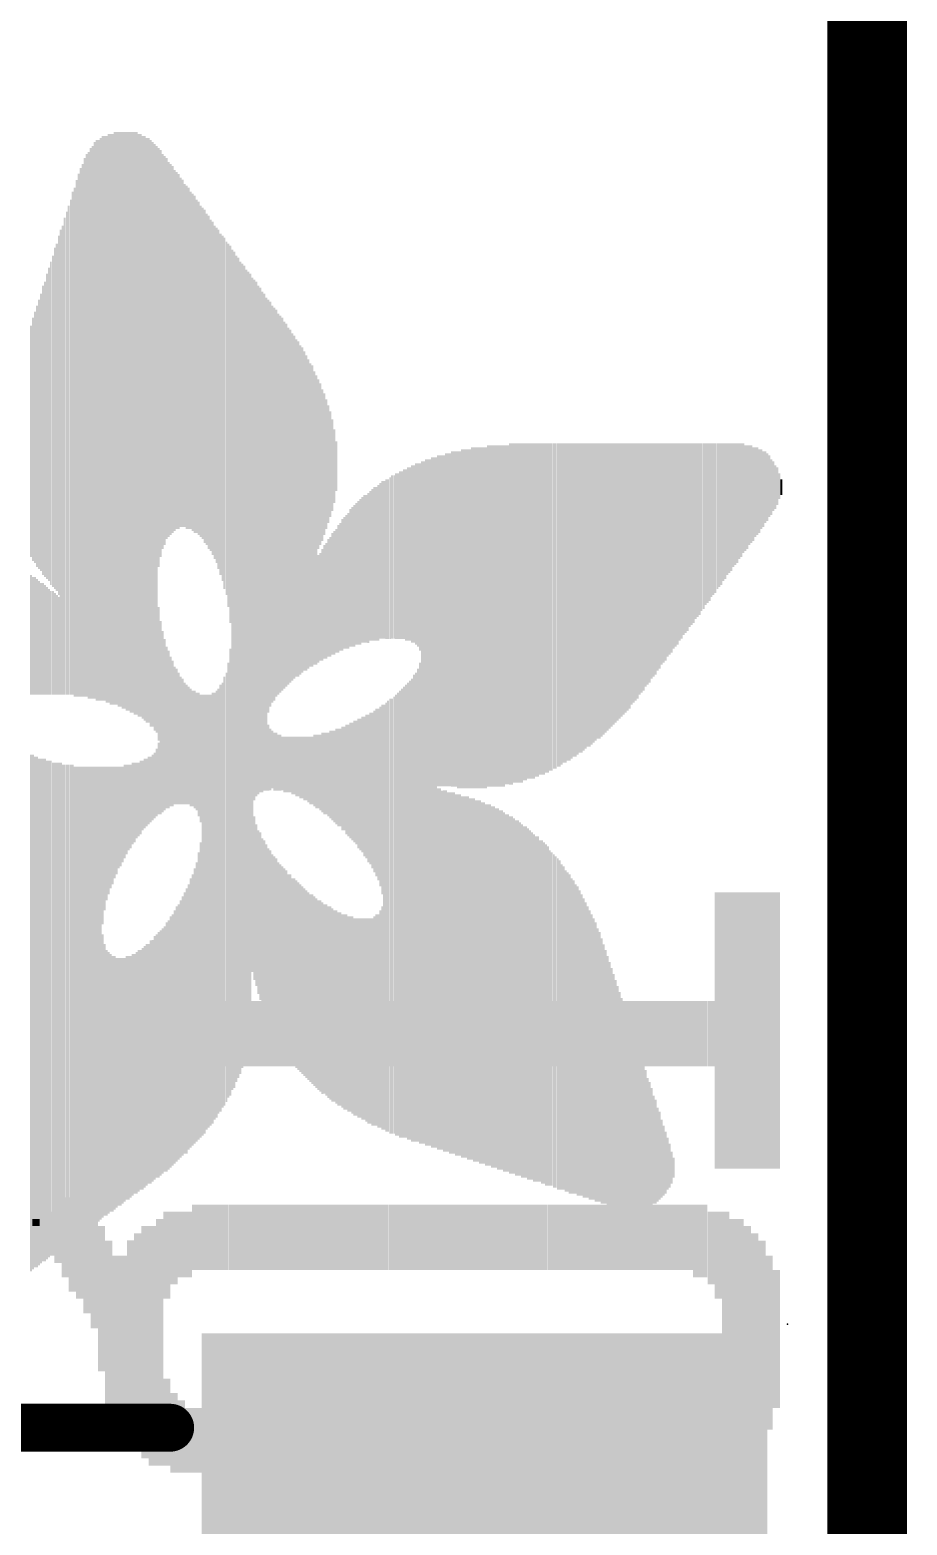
# Model space of a CAD drawing. Extents: x -0.1 to 25.5, y -0.1 to 20.4.
# Drawn here: x 22.736 to 25.527, y 11.68 to 16.438 of the extents above; entities that cross this region are included whole.
import ezdxf

# ---------------------------------------------------------------- set-up
doc = ezdxf.new("R2010")
doc.units = 0
for name, color, linetype in [('1', 12, 'CONTINUOUS'), ('16', 5, 'CONTINUOUS'), ('20', 53, 'CONTINUOUS'), ('21', 40, 'CONTINUOUS'), ('22', 6, 'CONTINUOUS'), ('23', 40, 'CONTINUOUS')]:
    doc.layers.add(name, color=color, linetype=linetype)

# ---------------------------------------------------------------- blocks, each defined once
blk = doc.blocks.new('RECT')
blk.add_solid([(-0.5, -0.5), (0.5, -0.5), (-0.5, 0.5), (0.5, 0.5)])

msp = doc.modelspace()

# ---------------------------------------------------------------- linework, layer by layer
at = {"layer": '1', "const_width": 0.254}
msp.add_lwpolyline([(25.4, 20.32), (25.4, 0)], dxfattribs=at)
at = {"layer": '16', "const_width": 0.254}
msp.add_lwpolyline([(25.4, 20.32), (25.4, 0)], dxfattribs=at)
at = {"layer": '20'}
msp.add_line((25.4, 2.54), (25.4, 17.78), dxfattribs=at)
at = {"layer": '21', "const_width": 0.1524}
msp.add_lwpolyline([(20.5825, 11.99), (23.1825, 11.99)], dxfattribs=at)
at = {"layer": '21', "const_width": 0.0762}
msp.add_lwpolyline([(23.1825, 11.9519, 1), (23.1825, 12.0281)], format="xyb", dxfattribs=at)
at = {"layer": '23'}
msp.add_point((25.146, 12.319), dxfattribs=at)

# ---------------------------------------------------------------- block references
at = {"layer": '1', "xscale": 1.8, "yscale": 1.2, "rotation": 180}
msp.add_blockref('RECT', (24.1825, 11.69), dxfattribs=at)
at = {"layer": '21', "rotation": 90}
for p, xscale, yscale in [((22.9426, 15.1956), 1.7717, 0.0063), ((22.9489, 15.1956), 1.7843, 0.0064), ((22.9552, 15.1956), 1.7843, 0.0063), ((22.9616, 15.1988), 1.7907, 0.0064), ((22.968, 15.2019), 1.797, 0.0063), ((22.9743, 15.2019), 1.797, 0.0064), ((22.9807, 15.1987), 1.8034, 0.0063), ((22.987, 15.2019), 1.8098, 0.0064), ((22.9933, 15.1988), 1.8161, 0.0063), ((22.9997, 15.1988), 1.8161, 0.0064), ((23.0061, 15.2019), 1.8224, 0.0063), ((23.0124, 15.2019), 1.8224, 0.0064), ((23.0188, 15.1987), 1.8288, 0.0063), ((23.0251, 15.1987), 1.8288, 0.0064), ((23.0314, 15.1956), 1.8351, 0.0063), ((23.0378, 15.1956), 1.8351, 0.0064), ((23.0442, 15.1924), 1.8415, 0.0063), ((23.0505, 15.1924), 1.8415, 0.0064), ((23.0569, 15.1892), 1.8478, 0.0063), ((23.0632, 15.1892), 1.8478, 0.0064), ((23.0695, 15.186), 1.8542, 0.0063), ((23.0759, 15.186), 1.8542, 0.0064), ((23.0823, 15.1797), 1.8542, 0.0063), ((23.0886, 15.1797), 1.8542, 0.0064), ((23.095, 15.1733), 1.8542, 0.0063), ((23.1013, 15.1702), 1.8605, 0.0064), ((23.1076, 15.1638), 1.8606, 0.0063), ((23.114, 15.1638), 1.8606, 0.0064), ((23.1204, 15.1543), 1.8669, 0.0063), ((23.1267, 15.1511), 1.8606, 0.0064), ((22.9171, 15.1797), 1.7272, 0.0063), ((22.9235, 15.1797), 1.7399, 0.0064), ((22.9299, 15.186), 1.7526, 0.0063), ((22.9362, 15.1892), 1.759, 0.0064), ((23.1331, 15.1416), 1.8669, 0.0063), ((23.1394, 15.1353), 1.8669, 0.0064), ((23.1457, 15.3956), 1.3335, 0.0063), ((23.1521, 15.4083), 1.2954, 0.0064), ((23.1585, 15.4146), 1.2573, 0.0063), ((23.1648, 15.4178), 1.2382, 0.0064), ((22.8981, 15.1575), 1.6827, 0.0064), ((22.9045, 15.1638), 1.6954, 0.0063), ((22.9108, 15.1734), 1.7145, 0.0064), ((23.1712, 15.4242), 1.2129, 0.0063), ((23.1775, 15.421), 1.1938, 0.0064), ((23.1838, 15.421), 1.1811, 0.0063), ((23.1902, 15.421), 1.1684, 0.0064), ((23.1966, 15.4178), 1.1494, 0.0063), ((23.2029, 15.4178), 1.1366, 0.0064), ((22.8854, 15.1384), 1.6446, 0.0064), ((22.8918, 15.148), 1.6637, 0.0063), ((23.2093, 15.4146), 1.1303, 0.0063), ((23.2156, 15.4115), 1.1113, 0.0064), ((23.2219, 15.4083), 1.1049, 0.0063), ((23.2283, 15.4019), 1.0922, 0.0064), ((23.2347, 15.3956), 1.0922, 0.0063), ((22.8664, 15.1098), 1.5748, 0.0063), ((22.8727, 15.1225), 1.6002, 0.0064), ((22.879, 15.1257), 1.6192, 0.0063), ((23.241, 15.3924), 1.0858, 0.0064), ((23.2474, 15.3861), 1.0731, 0.0063), ((23.2537, 15.3797), 1.0732, 0.0064), ((23.26, 15.3734), 1.0731, 0.0063), ((23.2664, 15.367), 1.0604, 0.0064), ((23.2728, 15.3607), 1.0605, 0.0063), ((22.8537, 15.0907), 1.5367, 0.0063), ((22.86, 15.1003), 1.5558, 0.0064), ((23.2791, 15.3512), 1.0541, 0.0064), ((23.2855, 15.3448), 1.0541, 0.0063), ((23.2918, 15.3353), 1.0605, 0.0064), ((23.2981, 15.3258), 1.0541, 0.0063), ((23.3045, 15.3162), 1.0604, 0.0064), ((22.8346, 15.0622), 1.4796, 0.0064), ((22.8409, 15.0686), 1.4923, 0.0063), ((22.8473, 15.0813), 1.5177, 0.0064), ((23.3109, 15.3067), 1.0541, 0.0063), ((23.3172, 15.2972), 1.0605, 0.0064), ((23.3236, 15.2845), 1.0605, 0.0063), ((23.3299, 15.2749), 1.0668, 0.0064), ((23.3362, 15.2622), 1.0795, 0.0063), ((22.8219, 15.205), 1.1049, 0.0064), ((22.8283, 15.2114), 1.143, 0.0063), ((23.3426, 15.2464), 1.0859, 0.0064), ((23.349, 15.2337), 1.0985, 0.0063), ((23.3553, 15.2178), 1.1176, 0.0064), ((23.3617, 15.2019), 1.124, 0.0063), ((23.368, 15.1797), 1.1557, 0.0064), ((23.3743, 15.1511), 1.2002, 0.0063), ((22.8028, 15.1861), 1.0287, 0.0063), ((22.8092, 15.1924), 1.0541, 0.0064), ((22.8156, 15.2019), 1.0858, 0.0063), ((23.3807, 14.4018), 2.6734, 0.0064), ((23.3871, 14.4018), 2.6606, 0.0063), ((23.3934, 14.405), 2.6289, 0.0064), ((23.3998, 14.4082), 2.6099, 0.0063), ((23.4061, 14.4082), 2.5845, 0.0064), ((22.7902, 15.1765), 0.9716, 0.0063), ((22.7965, 15.1829), 0.9969, 0.0064), ((23.4124, 14.4145), 2.559, 0.0063), ((23.4188, 14.4209), 2.5337, 0.0064), ((23.4252, 14.4241), 2.5019, 0.0063), ((23.4315, 14.4336), 2.4701, 0.0064), ((23.4379, 14.4495), 2.4257, 0.0063), ((22.7775, 15.1638), 0.9208, 0.0063), ((22.7838, 15.167), 0.9398, 0.0064), ((23.4442, 14.5447), 2.2098, 0.0064), ((23.4505, 14.8146), 1.6573, 0.0063), ((23.4569, 14.8178), 1.6383, 0.0064), ((23.4633, 14.8146), 1.6193, 0.0063), ((23.4696, 14.8146), 1.6065, 0.0064), ((23.476, 14.8082), 1.5938, 0.0063), ((22.7584, 15.1448), 0.8319, 0.0064), ((22.7647, 15.1511), 0.8572, 0.0063), ((22.7711, 15.1575), 0.8827, 0.0064), ((23.4823, 14.8082), 1.5812, 0.0064), ((23.4886, 14.8018), 1.5685, 0.0063), ((23.495, 14.9225), 1.3144, 0.0064), ((23.5014, 14.9289), 1.2891, 0.0063), ((23.5077, 14.9289), 1.2637, 0.0064), ((22.7457, 15.1353), 0.7747, 0.0064), ((22.7521, 15.1416), 0.8001, 0.0063), ((23.5141, 14.9289), 1.2509, 0.0063), ((23.5204, 14.9321), 1.2319, 0.0064), ((23.5267, 14.9289), 1.2129, 0.0063), ((23.5331, 14.9289), 1.2001, 0.0064), ((23.5395, 14.9289), 1.1875, 0.0063), ((23.5458, 14.9257), 1.1684, 0.0064), ((22.7394, 15.1289), 0.7366, 0.0063), ((23.5522, 14.9257), 1.1557, 0.0063), ((23.5585, 14.9225), 1.1366, 0.0064), ((23.5648, 14.9225), 1.124, 0.0063), ((23.5712, 14.9194), 1.1049, 0.0064), ((23.5776, 14.9193), 1.0922, 0.0063), ((23.5839, 14.9162), 1.0731, 0.0064), ((23.5903, 14.913), 1.0668, 0.0063), ((23.5966, 14.9098), 1.0478, 0.0064), ((23.6029, 14.9098), 1.035, 0.0063), ((23.6093, 14.9066), 1.016, 0.0064), ((23.6157, 14.9003), 1.0033, 0.0063), ((23.622, 14.8971), 0.9842, 0.0064), ((23.6284, 14.8939), 0.9652, 0.0063), ((23.6347, 14.8908), 0.9589, 0.0064), ((23.641, 14.8844), 0.9334, 0.0063), ((23.6474, 14.878), 0.9207, 0.0064), ((23.6538, 15.0559), 0.5397, 0.0063), ((23.6601, 15.0559), 0.5143, 0.0064), ((23.6665, 15.0527), 0.4826, 0.0063), ((23.6728, 15.0559), 0.4509, 0.0064), ((23.6791, 15.0559), 0.4127, 0.0063), ((23.6855, 15.0559), 0.3747, 0.0064), ((23.6919, 15.0559), 0.3365, 0.0063), ((23.6982, 15.0526), 0.2921, 0.0064), ((23.7046, 15.0495), 0.235, 0.0063), ((23.7109, 15.0495), 0.1588, 0.0064), ((24.0348, 14.5574), 1.0541, 0.0063), ((24.0411, 14.5574), 1.0541, 0.0064), ((24.0475, 14.5574), 1.0541, 0.0063), ((24.0538, 14.5574), 1.0541, 0.0064), ((24.0602, 14.5606), 1.0605, 0.0063), ((24.0665, 14.5606), 1.0605, 0.0064), ((24.0729, 14.5606), 1.0605, 0.0063), ((24.0792, 14.5637), 1.0668, 0.0064), ((24.0856, 14.5637), 1.0668, 0.0063), ((24.0919, 14.5637), 1.0668, 0.0064), ((24.0983, 14.5606), 1.0731, 0.0063), ((24.1046, 14.5606), 1.0731, 0.0064), ((24.111, 14.5638), 1.0795, 0.0063), ((24.1173, 14.5638), 1.0795, 0.0064), ((24.1237, 14.5638), 1.0795, 0.0063), ((24.13, 14.5638), 1.0795, 0.0064), ((24.1364, 14.5638), 1.0795, 0.0063), ((24.1427, 14.5669), 1.0858, 0.0064), ((24.1491, 14.5669), 1.0858, 0.0063), ((24.1554, 14.5669), 1.0858, 0.0064), ((24.1618, 14.5669), 1.0858, 0.0063), ((24.1681, 14.5669), 1.0858, 0.0064), ((24.1745, 14.5669), 1.0858, 0.0063), ((24.1808, 14.5669), 1.0858, 0.0064), ((24.1872, 14.5669), 1.0858, 0.0063), ((24.1935, 14.5732), 1.0859, 0.0064), ((24.1999, 14.5732), 1.0859, 0.0063), ((24.2062, 14.5732), 1.0859, 0.0064), ((24.2126, 14.5732), 1.0859, 0.0063), ((24.2189, 14.5732), 1.0859, 0.0064), ((24.2253, 14.5732), 1.0859, 0.0063), ((24.2316, 14.5732), 1.0859, 0.0064), ((24.238, 14.5732), 1.0859, 0.0063), ((24.2443, 14.5732), 1.0859, 0.0064), ((24.2507, 14.5765), 1.0795, 0.0063), ((24.257, 14.5765), 1.0795, 0.0064), ((24.2634, 14.5796), 1.0858, 0.0063), ((24.2697, 14.5796), 1.0858, 0.0064), ((24.2761, 14.5828), 1.0795, 0.0063), ((24.2824, 14.5828), 1.0795, 0.0064), ((24.2888, 14.5828), 1.0795, 0.0063), ((24.2951, 14.5828), 1.0795, 0.0064), ((24.3015, 14.5828), 1.0795, 0.0063), ((24.3078, 14.586), 1.0731, 0.0064), ((24.3142, 14.586), 1.0731, 0.0063), ((24.3205, 14.5891), 1.0668, 0.0064), ((24.3269, 14.5891), 1.0668, 0.0063), ((24.3332, 14.5891), 1.0668, 0.0064), ((24.3396, 14.5891), 1.0668, 0.0063), ((24.3459, 14.5923), 1.0604, 0.0064), ((24.3523, 14.5923), 1.0604, 0.0063), ((24.3586, 14.5955), 1.0541, 0.0064), ((24.365, 14.5955), 1.0541, 0.0063), ((24.3713, 14.5955), 1.0541, 0.0064), ((24.3777, 14.5987), 1.0477, 0.0063), ((24.384, 14.5987), 1.0477, 0.0064), ((24.3904, 14.6018), 1.0414, 0.0063), ((24.3967, 14.6018), 1.0414, 0.0064), ((24.4031, 14.605), 1.035, 0.0063), ((24.4094, 14.605), 1.035, 0.0064), ((24.4158, 14.6082), 1.0287, 0.0063), ((24.4221, 14.6082), 1.0287, 0.0064), ((24.4285, 14.6113), 1.0223, 0.0063), ((24.4348, 14.6145), 1.016, 0.0064), ((24.4412, 14.6145), 1.016, 0.0063), ((24.4475, 14.6177), 1.0096, 0.0064), ((24.4539, 14.6177), 1.0096, 0.0063), ((24.4602, 14.6209), 1.0033, 0.0064), ((24.4666, 14.6241), 0.9969, 0.0063), ((24.4729, 14.6241), 0.9969, 0.0064), ((24.4793, 14.6272), 0.9906, 0.0063), ((24.4856, 14.6304), 0.9842, 0.0064), ((24.492, 14.6304), 0.9842, 0.0063), ((24.4983, 14.6336), 0.9779, 0.0064), ((24.5047, 14.6368), 0.9715, 0.0063), ((24.511, 14.6399), 0.9652, 0.0064), ((24.5174, 14.6399), 0.9652, 0.0063), ((24.5237, 14.6431), 0.9588, 0.0064), ((24.5301, 14.6463), 0.9525, 0.0063), ((24.5364, 14.6494), 0.9461, 0.0064), ((24.5428, 14.6526), 0.9398, 0.0063), ((24.5491, 14.6526), 0.9398, 0.0064), ((24.5555, 14.6558), 0.9334, 0.0063), ((24.5618, 14.659), 0.9271, 0.0064), ((24.5682, 14.6622), 0.9207, 0.0063), ((24.5745, 14.6653), 0.9144, 0.0064), ((24.5809, 14.6685), 0.908, 0.0063), ((24.5872, 14.6717), 0.9017, 0.0064), ((24.5936, 14.6749), 0.8953, 0.0063), ((24.5999, 14.678), 0.889, 0.0064), ((24.6063, 14.6812), 0.8826, 0.0063), ((24.6126, 14.6844), 0.8763, 0.0064), ((24.619, 14.6875), 0.8699, 0.0063), ((24.6253, 14.6907), 0.8636, 0.0064), ((24.6317, 14.6939), 0.8572, 0.0063), ((24.638, 14.6971), 0.8509, 0.0064), ((24.6444, 14.7003), 0.8445, 0.0063), ((24.6507, 14.7066), 0.8318, 0.0064), ((24.6571, 14.7098), 0.8255, 0.0063), ((24.6634, 14.713), 0.8191, 0.0064), ((24.6698, 14.7161), 0.8128, 0.0063), ((24.6761, 14.7225), 0.8001, 0.0064), ((24.6825, 14.7256), 0.7937, 0.0063), ((24.6888, 14.7288), 0.7874, 0.0064), ((24.6952, 14.7352), 0.7747, 0.0063), ((24.7015, 14.7384), 0.7683, 0.0064), ((24.7079, 14.7415), 0.762, 0.0063), ((24.7142, 14.7479), 0.7493, 0.0064), ((24.7206, 14.7511), 0.7429, 0.0063), ((24.7269, 14.7542), 0.7366, 0.0064), ((24.7333, 14.7606), 0.7239, 0.0063), ((24.7396, 14.7637), 0.7175, 0.0064), ((24.746, 14.7701), 0.7048, 0.0063), ((24.7523, 14.7733), 0.6985, 0.0064), ((24.7587, 14.7765), 0.6921, 0.0063), ((24.765, 14.7828), 0.6794, 0.0064), ((24.7714, 14.786), 0.6731, 0.0063), ((24.7777, 14.7892), 0.6667, 0.0064), ((24.7841, 14.7955), 0.654, 0.0063), ((24.7904, 14.7987), 0.6477, 0.0064), ((24.7968, 14.8018), 0.6413, 0.0063), ((24.8031, 14.8082), 0.6286, 0.0064), ((24.8095, 14.8114), 0.6223, 0.0063), ((24.8158, 14.8177), 0.6096, 0.0064), ((24.8222, 14.8209), 0.6032, 0.0063), ((24.8285, 14.8241), 0.5969, 0.0064), ((24.8348, 14.8304), 0.5842, 0.0063), ((24.8412, 14.8336), 0.5778, 0.0064), ((24.8476, 14.8368), 0.5715, 0.0063), ((24.8539, 14.8431), 0.5588, 0.0064), ((24.8603, 14.8463), 0.5524, 0.0063), ((24.8666, 14.8495), 0.5461, 0.0064), ((24.8729, 14.8558), 0.5334, 0.0063), ((24.8793, 14.859), 0.527, 0.0064), ((24.8857, 14.8654), 0.5143, 0.0063), ((24.892, 14.8685), 0.508, 0.0064), ((24.8984, 14.8717), 0.5016, 0.0063), ((24.9047, 14.878), 0.4889, 0.0064), ((24.911, 14.8812), 0.4826, 0.0063), ((24.9174, 14.8844), 0.4762, 0.0064), ((24.9238, 14.8908), 0.4635, 0.0063), ((24.9301, 14.8939), 0.4572, 0.0064), ((24.9365, 14.8971), 0.4508, 0.0063), ((24.9428, 14.9035), 0.4381, 0.0064), ((24.9491, 14.9066), 0.4318, 0.0063), ((24.9555, 14.913), 0.4191, 0.0064), ((24.9619, 14.9162), 0.4127, 0.0063), ((24.9682, 14.9193), 0.4064, 0.0064), ((24.9746, 14.9257), 0.3937, 0.0063), ((24.9809, 14.9289), 0.3873, 0.0064), ((24.9872, 14.932), 0.381, 0.0063), ((24.9936, 14.9384), 0.3683, 0.0064), ((25, 14.9416), 0.3619, 0.0063), ((25.0063, 14.9479), 0.3492, 0.0064), ((25.0127, 14.9479), 0.3366, 0.0063), ((25.019, 14.9511), 0.3302, 0.0064), ((25.0253, 14.9575), 0.3175, 0.0063), ((25.0317, 14.9606), 0.3112, 0.0064), ((25.0381, 14.9606), 0.2984, 0.0063), ((25.0444, 14.967), 0.2857, 0.0064), ((25.0508, 14.9701), 0.2794, 0.0063), ((25.0571, 14.9702), 0.2667, 0.0064), ((25.0634, 14.9765), 0.254, 0.0063), ((25.0698, 14.9765), 0.2413, 0.0064), ((25.0762, 14.9828), 0.2286, 0.0063), ((25.0825, 14.9829), 0.2159, 0.0064), ((25.0889, 14.986), 0.1968, 0.0063), ((23.9268, 14.7701), 0.5398, 0.0064), ((23.9332, 14.767), 0.5461, 0.0063), ((23.9395, 14.7701), 0.5524, 0.0064), ((23.9459, 14.7701), 0.5524, 0.0063), ((23.9522, 14.7701), 0.5652, 0.0064), ((23.9586, 14.7701), 0.5652, 0.0063), ((23.9649, 14.7701), 0.5778, 0.0064), ((23.9713, 14.7669), 0.5842, 0.0063), ((23.9776, 14.7606), 0.5969, 0.0064), ((23.984, 13.9796), 2.1717, 0.0063), ((23.9903, 13.9796), 2.1717, 0.0064), ((23.9967, 13.9795), 2.1844, 0.0063), ((24.003, 13.9795), 2.1844, 0.0064), ((24.0094, 13.9795), 2.1844, 0.0063), ((24.0157, 13.9796), 2.1971, 0.0064), ((24.0221, 13.9796), 2.1971, 0.0063), ((24.0284, 13.9796), 2.1971, 0.0064), ((25.0952, 14.9828), 0.1778, 0.0064), ((25.1015, 14.986), 0.1588, 0.0063), ((25.1079, 14.9829), 0.1397, 0.0064), ((25.1143, 14.986), 0.1206, 0.0063), ((23.8443, 14.7416), 0.4953, 0.0063), ((23.8506, 14.7479), 0.4953, 0.0064), ((23.857, 14.7511), 0.5017, 0.0063), ((23.8633, 14.7511), 0.5017, 0.0064), ((23.8697, 14.7542), 0.508, 0.0063), ((23.876, 14.7542), 0.508, 0.0064), ((23.8824, 14.7574), 0.5144, 0.0063), ((23.8887, 14.7606), 0.5207, 0.0064), ((23.8951, 14.7606), 0.5207, 0.0063), ((23.9014, 14.7637), 0.5271, 0.0064), ((23.9078, 14.7637), 0.5271, 0.0063), ((23.9141, 14.7669), 0.5334, 0.0064), ((23.9205, 14.7669), 0.5334, 0.0063), ((25.1206, 14.986), 0.0826, 0.0064), ((25.127, 14.9828), 0.0508, 0.0063), ((23.7871, 14.713), 0.4635, 0.0064), ((23.7934, 14.7193), 0.4636, 0.0063), ((23.7998, 14.7225), 0.4699, 0.0064), ((23.8062, 14.7225), 0.4699, 0.0063), ((23.8125, 14.7256), 0.4763, 0.0064), ((23.8189, 14.732), 0.4762, 0.0063), ((23.8252, 14.7352), 0.4826, 0.0064), ((23.8316, 14.7384), 0.4889, 0.0063), ((23.8379, 14.7384), 0.4889, 0.0064), ((23.7427, 14.6812), 0.4254, 0.0063), ((23.749, 14.6844), 0.4318, 0.0064), ((23.7553, 14.6939), 0.4382, 0.0063), ((23.7617, 14.6971), 0.4445, 0.0064), ((23.7681, 14.7003), 0.4509, 0.0063), ((23.7744, 14.7066), 0.4508, 0.0064), ((23.7808, 14.7098), 0.4572, 0.0063), ((23.7109, 14.6527), 0.3937, 0.0064), ((23.7172, 14.659), 0.4064, 0.0063), ((23.7236, 14.6653), 0.4064, 0.0064), ((23.73, 14.6717), 0.4191, 0.0063), ((23.7363, 14.6781), 0.4191, 0.0064), ((23.6728, 14.6177), 0.362, 0.0064), ((23.6791, 14.6209), 0.3683, 0.0063), ((23.6855, 14.6304), 0.3746, 0.0064), ((23.6919, 14.6336), 0.381, 0.0063), ((23.6982, 14.6431), 0.3874, 0.0064), ((23.7046, 14.6463), 0.3937, 0.0063), ((23.6538, 14.5955), 0.3429, 0.0063), ((23.6601, 14.6019), 0.3429, 0.0064), ((23.6665, 14.6082), 0.3556, 0.0063), ((22.7394, 14.5129), 0.381, 0.0063), ((22.7457, 14.5098), 0.3747, 0.0064), ((22.7521, 14.5098), 0.3747, 0.0063), ((22.7584, 14.5066), 0.3683, 0.0064), ((22.7647, 14.5034), 0.362, 0.0063), ((22.7711, 14.5002), 0.3556, 0.0064), ((22.7775, 14.5002), 0.3556, 0.0063), ((22.7838, 14.4971), 0.3493, 0.0064), ((22.7902, 14.4939), 0.3429, 0.0063), ((22.7965, 14.4907), 0.3366, 0.0064), ((22.8028, 14.4875), 0.3302, 0.0063), ((22.8092, 14.4875), 0.3302, 0.0064), ((22.8156, 14.4844), 0.3239, 0.0063), ((22.8219, 14.4812), 0.3175, 0.0064), ((22.8283, 14.478), 0.3112, 0.0063), ((23.1457, 14.3891), 0.4254, 0.0063), ((23.1521, 14.2494), 0.616, 0.0064), ((23.1585, 14.2367), 0.5778, 0.0063), ((23.1648, 14.2271), 0.5461, 0.0064), ((23.1712, 14.2177), 0.5143, 0.0063), ((23.3743, 13.7573), 1.4224, 0.0063), ((23.1775, 14.2113), 0.5016, 0.0064), ((23.1838, 14.205), 0.4763, 0.0063), ((23.1902, 14.1986), 0.4636, 0.0064), ((23.368, 13.7319), 1.3843, 0.0064), ((23.9776, 13.6589), 1.5303, 0.0064), ((23.1966, 14.1923), 0.4381, 0.0063), ((23.2029, 14.1891), 0.4318, 0.0064), ((23.2093, 14.1828), 0.4191, 0.0063), ((23.2156, 14.1764), 0.4064, 0.0064), ((23.2219, 14.1732), 0.4, 0.0063), ((23.3553, 13.697), 1.3653, 0.0064), ((23.3617, 13.7096), 1.3653, 0.0063), ((23.9522, 13.6366), 1.4732, 0.0064), ((23.9586, 13.643), 1.4859, 0.0063), ((23.9649, 13.6462), 1.4923, 0.0064), ((23.9713, 13.6525), 1.505, 0.0063), ((23.2283, 14.1669), 0.3873, 0.0064), ((23.2347, 14.1637), 0.381, 0.0063), ((23.241, 14.1605), 0.3746, 0.0064), ((23.2474, 14.1542), 0.3747, 0.0063), ((23.2537, 14.1509), 0.3683, 0.0064), ((23.26, 14.1478), 0.3746, 0.0063), ((23.2664, 14.1415), 0.3747, 0.0064), ((23.2728, 14.1319), 0.3937, 0.0063), ((23.2791, 14.1192), 0.4064, 0.0064), ((23.2855, 13.6208), 1.4033, 0.0063), ((23.2918, 13.6239), 1.397, 0.0064), ((23.2981, 13.6303), 1.3843, 0.0063), ((23.3045, 13.6334), 1.3779, 0.0064), ((23.3109, 13.6366), 1.3716, 0.0063), ((23.3172, 13.643), 1.3716, 0.0064), ((23.3236, 13.6494), 1.3589, 0.0063), ((23.3299, 13.6557), 1.3589, 0.0064), ((23.3362, 13.6652), 1.3526, 0.0063), ((23.3426, 13.6748), 1.3589, 0.0064), ((23.349, 13.6843), 1.3525, 0.0063), ((23.9014, 13.6208), 1.4033, 0.0064), ((23.9078, 13.624), 1.4097, 0.0063), ((23.9141, 13.6239), 1.4224, 0.0064), ((23.9205, 13.6271), 1.4288, 0.0063), ((23.9268, 13.6303), 1.4351, 0.0064), ((23.9332, 13.6334), 1.4415, 0.0063), ((23.9395, 13.6334), 1.4541, 0.0064), ((23.9459, 13.6367), 1.4605, 0.0063), ((23.8379, 14.0113), 0.5334, 0.0064), ((23.8443, 14.005), 0.5461, 0.0063), ((23.8506, 13.9985), 0.5715, 0.0064), ((23.857, 13.9891), 0.6033, 0.0063), ((23.8633, 13.6144), 1.3526, 0.0064), ((23.8697, 13.6144), 1.3652, 0.0063), ((23.876, 13.6176), 1.3716, 0.0064), ((23.8824, 13.6176), 1.3843, 0.0063), ((23.8887, 13.6176), 1.3843, 0.0064), ((23.8951, 13.6208), 1.3907, 0.0063), ((23.495, 14.1224), 0.2096, 0.0064), ((23.7427, 14.0526), 0.3493, 0.0063), ((23.749, 14.0494), 0.3556, 0.0064), ((23.7553, 14.0494), 0.3683, 0.0063), ((23.7617, 14.0462), 0.3746, 0.0064), ((23.7681, 14.0462), 0.3874, 0.0063), ((23.7744, 14.0431), 0.3937, 0.0064), ((23.7808, 14.0399), 0.4127, 0.0063), ((23.7871, 14.0366), 0.4191, 0.0064), ((23.7934, 14.0367), 0.4318, 0.0063), ((23.7998, 14.0304), 0.4445, 0.0064), ((23.8062, 14.0303), 0.4572, 0.0063), ((23.8125, 14.024), 0.4699, 0.0064), ((23.8189, 14.024), 0.4826, 0.0063), ((23.8252, 14.0177), 0.4953, 0.0064), ((23.8316, 14.0145), 0.5143, 0.0063), ((23.5014, 14.1161), 0.1969, 0.0063), ((23.5077, 14.1161), 0.1841, 0.0064), ((23.5141, 14.1097), 0.1842, 0.0063), ((23.5204, 14.1097), 0.1842, 0.0064), ((23.5267, 14.1065), 0.1778, 0.0063), ((23.5331, 14.1065), 0.1778, 0.0064), ((23.5395, 14.1034), 0.1715, 0.0063), ((23.5458, 14.1002), 0.1778, 0.0064), ((23.5522, 14.1002), 0.1778, 0.0063), ((23.5585, 14.1002), 0.1778, 0.0064), ((23.5648, 14.1002), 0.1778, 0.0063), ((23.5712, 14.097), 0.1842, 0.0064), ((23.5776, 14.097), 0.1842, 0.0063), ((23.5839, 14.0939), 0.1905, 0.0064), ((23.5903, 14.0939), 0.1905, 0.0063), ((23.5966, 14.0907), 0.1969, 0.0064), ((23.6029, 14.0907), 0.1969, 0.0063), ((23.6093, 14.0875), 0.2032, 0.0064), ((23.6157, 14.0875), 0.2032, 0.0063), ((23.622, 14.0843), 0.2096, 0.0064), ((23.6284, 14.0812), 0.2159, 0.0063), ((23.6347, 14.0812), 0.2159, 0.0064), ((23.641, 14.0811), 0.2286, 0.0063), ((23.6474, 14.078), 0.2349, 0.0064), ((23.6538, 14.078), 0.2349, 0.0063), ((23.6601, 14.0747), 0.2413, 0.0064), ((23.6665, 14.0748), 0.254, 0.0063), ((23.6728, 14.0716), 0.2604, 0.0064), ((23.6791, 14.0716), 0.2604, 0.0063), ((23.6855, 14.0685), 0.2667, 0.0064), ((23.6919, 14.0684), 0.2794, 0.0063), ((23.6982, 14.0653), 0.2857, 0.0064), ((23.7046, 14.0621), 0.2921, 0.0063), ((23.7109, 14.0621), 0.3048, 0.0064), ((23.7172, 14.0589), 0.3112, 0.0063), ((23.7236, 14.0589), 0.3112, 0.0064), ((23.73, 14.0557), 0.3302, 0.0063), ((23.7363, 14.0557), 0.3302, 0.0064), ((22.7394, 13.3096), 1.6446, 0.0063), ((22.7457, 13.3128), 1.6383, 0.0064), ((23.1267, 14.0272), 0.2095, 0.0064), ((23.1331, 14.0335), 0.2096, 0.0063), ((23.1394, 14.0431), 0.2159, 0.0064), ((23.1457, 14.0557), 0.2286, 0.0063), ((22.7521, 13.3128), 1.6256, 0.0063), ((22.7584, 13.3128), 1.6256, 0.0064), ((22.7647, 13.3128), 1.6129, 0.0063), ((22.7711, 13.316), 1.6065, 0.0064), ((22.7775, 13.3191), 1.6002, 0.0063), ((22.7838, 13.3191), 1.6002, 0.0064), ((22.7902, 13.3192), 1.5875, 0.0063), ((22.7965, 13.3223), 1.5812, 0.0064), ((22.8028, 13.3255), 1.5748, 0.0063), ((22.8092, 13.3223), 1.5684, 0.0064), ((22.8156, 13.3255), 1.5621, 0.0063), ((22.8219, 13.3287), 1.5557, 0.0064), ((22.8283, 13.3318), 1.5494, 0.0063), ((22.8346, 13.3318), 1.5494, 0.0064), ((22.8409, 13.3319), 1.5367, 0.0063), ((22.8473, 13.335), 1.5304, 0.0064), ((22.8537, 13.3382), 1.524, 0.0063), ((22.86, 13.3382), 1.524, 0.0064), ((22.8664, 13.3414), 1.5177, 0.0063), ((22.8727, 13.3445), 1.5113, 0.0064), ((22.879, 13.3445), 1.4986, 0.0063), ((22.8854, 13.3445), 1.4986, 0.0064), ((22.8918, 13.3477), 1.4922, 0.0063), ((22.8981, 13.3509), 1.4859, 0.0064), ((22.9045, 13.3509), 1.4859, 0.0063), ((22.9108, 13.3541), 1.4795, 0.0064), ((22.9171, 13.3572), 1.4732, 0.0063), ((22.9235, 13.3604), 1.4668, 0.0064), ((22.9299, 13.3604), 1.4668, 0.0063), ((22.9362, 13.3636), 1.4605, 0.0064), ((22.9426, 13.3668), 1.4541, 0.0063), ((22.9489, 13.3699), 1.4478, 0.0064), ((22.9552, 13.3699), 1.4478, 0.0063), ((22.9616, 13.3731), 1.4414, 0.0064), ((22.968, 13.843), 0.5016, 0.0063), ((22.9743, 13.8652), 0.4572, 0.0064), ((22.9807, 13.8811), 0.4254, 0.0063), ((22.987, 13.8906), 0.4064, 0.0064), ((22.9933, 13.9002), 0.3873, 0.0063), ((22.9997, 13.9065), 0.3746, 0.0064), ((23.0061, 13.916), 0.3556, 0.0063), ((23.0124, 13.9223), 0.3429, 0.0064), ((23.0188, 13.9319), 0.3238, 0.0063), ((23.0251, 13.9351), 0.3175, 0.0064), ((23.0314, 13.9414), 0.3048, 0.0063), ((23.0378, 13.951), 0.2985, 0.0064), ((23.0442, 13.9573), 0.2858, 0.0063), ((23.0505, 13.9637), 0.2731, 0.0064), ((23.0569, 13.9669), 0.2667, 0.0063), ((23.0632, 13.9764), 0.2603, 0.0064), ((23.0695, 13.9795), 0.254, 0.0063), ((23.0759, 13.9859), 0.2413, 0.0064), ((23.0823, 13.9891), 0.2349, 0.0063), ((23.0886, 13.9954), 0.235, 0.0064), ((23.095, 14.0018), 0.2223, 0.0063), ((23.1013, 14.0081), 0.2222, 0.0064), ((23.1076, 14.0113), 0.2159, 0.0063), ((23.114, 14.0177), 0.2159, 0.0064), ((23.1204, 14.0208), 0.2096, 0.0063), ((24.0348, 13.4493), 1.1494, 0.0063), ((24.0411, 13.4493), 1.1494, 0.0064), ((24.0475, 13.4461), 1.143, 0.0063), ((24.0538, 13.443), 1.1493, 0.0064), ((24.0602, 13.443), 1.1493, 0.0063), ((24.0665, 13.4398), 1.143, 0.0064), ((24.0729, 13.4366), 1.1494, 0.0063), ((24.0792, 13.4366), 1.1494, 0.0064), ((24.0856, 13.4366), 1.1494, 0.0063), ((24.0919, 13.4303), 1.1493, 0.0064), ((24.0983, 13.4303), 1.1493, 0.0063), ((24.1046, 13.4303), 1.1493, 0.0064), ((24.111, 13.4239), 1.1494, 0.0063), ((24.1173, 13.4239), 1.1494, 0.0064), ((24.1237, 13.4239), 1.1494, 0.0063), ((24.13, 13.4207), 1.1557, 0.0064), ((24.1364, 13.4176), 1.1493, 0.0063), ((24.1427, 13.4176), 1.1493, 0.0064), ((24.1491, 13.4144), 1.1557, 0.0063), ((24.1554, 13.4112), 1.1494, 0.0064), ((24.1618, 13.4112), 1.1494, 0.0063), ((24.1681, 13.4081), 1.1557, 0.0064), ((24.1745, 13.4049), 1.1493, 0.0063), ((24.1808, 13.4049), 1.1493, 0.0064), ((24.1872, 13.3985), 1.1494, 0.0063), ((24.1935, 13.3985), 1.1494, 0.0064), ((24.1999, 13.3985), 1.1494, 0.0063), ((24.2062, 13.3922), 1.1493, 0.0064), ((24.2126, 13.3922), 1.1493, 0.0063), ((24.2189, 13.389), 1.143, 0.0064), ((24.2253, 13.3858), 1.1494, 0.0063), ((24.2316, 13.3826), 1.143, 0.0064), ((24.238, 13.3826), 1.143, 0.0063), ((24.2443, 13.3763), 1.143, 0.0064), ((24.2507, 13.3731), 1.1366, 0.0063), ((24.257, 13.3731), 1.1366, 0.0064), ((23.4505, 13.6748), 0.5207, 0.0063), ((23.4569, 13.6525), 0.5144, 0.0064), ((24.2634, 13.3668), 1.1367, 0.0063), ((24.2697, 13.3668), 1.1367, 0.0064), ((24.2761, 13.3636), 1.1303, 0.0063), ((24.2824, 13.3573), 1.1303, 0.0064), ((24.2888, 13.3573), 1.1303, 0.0063), ((24.2951, 13.3541), 1.1239, 0.0064), ((24.3015, 13.3477), 1.124, 0.0063), ((24.3078, 13.3445), 1.1176, 0.0064), ((24.3142, 13.3445), 1.1176, 0.0063), ((24.3205, 13.3382), 1.1176, 0.0064), ((23.2791, 13.3826), 0.9398, 0.0064), ((23.4633, 13.6303), 0.5207, 0.0063), ((23.4696, 13.6176), 0.5334, 0.0064), ((23.476, 13.5985), 0.5334, 0.0063), ((23.4823, 13.5827), 0.5525, 0.0064), ((23.4886, 13.57), 0.5525, 0.0063), ((24.3269, 13.335), 1.1112, 0.0063), ((24.3332, 13.3319), 1.1049, 0.0064), ((24.3396, 13.3255), 1.1049, 0.0063), ((24.3459, 13.3223), 1.0986, 0.0064), ((24.3523, 13.3223), 1.0986, 0.0063), ((24.3586, 13.316), 1.0859, 0.0064), ((24.365, 13.3128), 1.0922, 0.0063), ((24.3713, 13.3096), 1.0858, 0.0064), ((24.3777, 13.3033), 1.0859, 0.0063), ((23.2728, 13.3636), 0.9144, 0.0063), ((23.495, 13.5541), 0.5588, 0.0064), ((23.5014, 13.5446), 0.5651, 0.0063), ((23.5077, 13.5319), 0.5651, 0.0064), ((23.5141, 13.5224), 0.5715, 0.0063), ((23.5204, 13.5128), 0.5778, 0.0064), ((24.384, 13.3001), 1.0795, 0.0064), ((24.3904, 13.2937), 1.0668, 0.0063), ((24.3967, 13.2906), 1.0605, 0.0064), ((24.4031, 13.2842), 1.0604, 0.0063), ((24.4094, 13.2811), 1.0541, 0.0064), ((24.4158, 13.2747), 1.0541, 0.0063), ((23.2537, 13.3191), 0.8636, 0.0064), ((23.26, 13.3319), 0.8763, 0.0063), ((23.2664, 13.3445), 0.889, 0.0064), ((23.5267, 13.5001), 0.5778, 0.0063), ((23.5331, 13.4938), 0.5779, 0.0064), ((23.5395, 13.4842), 0.5842, 0.0063), ((23.5458, 13.4779), 0.5842, 0.0064), ((23.5522, 13.4684), 0.5905, 0.0063), ((23.5585, 13.4588), 0.5842, 0.0064), ((23.5648, 13.4557), 0.5905, 0.0063), ((24.4221, 13.2715), 1.0478, 0.0064), ((24.4285, 13.2652), 1.0351, 0.0063), ((24.4348, 13.262), 1.0287, 0.0064), ((24.4412, 13.2525), 1.0223, 0.0063), ((24.4475, 13.2493), 1.016, 0.0064), ((24.4539, 13.2429), 1.016, 0.0063), ((23.2347, 13.2842), 0.8446, 0.0063), ((23.241, 13.2969), 0.8446, 0.0064), ((23.2474, 13.3096), 0.8572, 0.0063), ((23.5712, 13.443), 0.5905, 0.0064), ((23.5776, 13.4398), 0.5969, 0.0063), ((23.5839, 13.4335), 0.5969, 0.0064), ((23.5903, 13.4271), 0.5969, 0.0063), ((23.5966, 13.4207), 0.5969, 0.0064), ((23.6029, 13.4144), 0.5969, 0.0063), ((23.6093, 13.4081), 0.5969, 0.0064), ((24.4602, 13.2366), 1.0033, 0.0064), ((24.4666, 13.2334), 0.997, 0.0063), ((24.4729, 13.2271), 0.9843, 0.0064), ((24.4793, 13.2207), 0.9842, 0.0063), ((23.2093, 13.2493), 0.8128, 0.0063), ((23.2156, 13.2588), 0.8192, 0.0064), ((23.2219, 13.2683), 0.8255, 0.0063), ((23.2283, 13.2779), 0.8319, 0.0064), ((23.6157, 13.4017), 0.5969, 0.0063), ((23.622, 13.3954), 0.5969, 0.0064), ((23.6284, 13.389), 0.5969, 0.0063), ((23.6347, 13.3858), 0.6032, 0.0064), ((23.641, 13.3795), 0.6033, 0.0063), ((23.6474, 13.3731), 0.6032, 0.0064), ((23.6538, 13.3668), 0.6033, 0.0063), ((23.6601, 13.3636), 0.6096, 0.0064), ((23.6665, 13.3572), 0.6096, 0.0063), ((23.6728, 13.3541), 0.6033, 0.0064), ((23.6791, 13.3509), 0.6096, 0.0063), ((24.4856, 13.2144), 0.9715, 0.0064), ((24.492, 13.208), 0.9588, 0.0063), ((24.4983, 13.1985), 0.9525, 0.0064), ((24.5047, 13.1921), 0.9398, 0.0063), ((23.1838, 13.2176), 0.8001, 0.0063), ((23.1902, 13.2239), 0.8001, 0.0064), ((23.1966, 13.2334), 0.8064, 0.0063), ((23.2029, 13.2429), 0.8128, 0.0064), ((23.6855, 13.3445), 0.6096, 0.0064), ((23.6919, 13.3414), 0.6159, 0.0063), ((23.6982, 13.335), 0.616, 0.0064), ((23.7046, 13.3318), 0.6096, 0.0063), ((23.7109, 13.3287), 0.6159, 0.0064), ((23.7172, 13.3223), 0.616, 0.0063), ((23.7236, 13.3223), 0.616, 0.0064), ((23.73, 13.316), 0.6159, 0.0063), ((23.7363, 13.3128), 0.6223, 0.0064), ((23.7427, 13.3128), 0.6223, 0.0063), ((23.749, 13.3064), 0.6223, 0.0064), ((23.7553, 13.3064), 0.6223, 0.0063), ((23.7617, 13.3033), 0.6287, 0.0064), ((23.7681, 13.2969), 0.6286, 0.0063), ((23.7744, 13.2969), 0.6286, 0.0064), ((23.7808, 13.2937), 0.635, 0.0063), ((23.7871, 13.2937), 0.635, 0.0064), ((23.7934, 13.2906), 0.6413, 0.0063), ((23.7998, 13.2906), 0.6413, 0.0064), ((23.8062, 13.2873), 0.6477, 0.0063), ((23.8125, 13.2842), 0.654, 0.0064), ((23.8189, 13.2842), 0.654, 0.0063), ((23.8252, 13.281), 0.6604, 0.0064), ((23.8316, 13.2842), 0.6668, 0.0063), ((23.8379, 13.2873), 0.6731, 0.0064), ((23.8443, 13.2842), 0.6794, 0.0063), ((23.8506, 13.2906), 0.6921, 0.0064), ((23.857, 13.2937), 0.7112, 0.0063), ((24.511, 13.1858), 0.9271, 0.0064), ((24.5174, 13.1763), 0.9207, 0.0063), ((24.5237, 13.1699), 0.908, 0.0064), ((24.5301, 13.1636), 0.8953, 0.0063), ((22.968, 13.1096), 0.9017, 0.0063), ((23.1394, 13.173), 0.7747, 0.0064), ((23.1457, 13.1763), 0.7811, 0.0063), ((23.1521, 13.1826), 0.781, 0.0064), ((23.1585, 13.189), 0.7811, 0.0063), ((23.1648, 13.1953), 0.781, 0.0064), ((23.1712, 13.2017), 0.7937, 0.0063), ((23.1775, 13.208), 0.7938, 0.0064), ((24.5364, 13.154), 0.889, 0.0064), ((24.5428, 13.1445), 0.87, 0.0063), ((24.5491, 13.1382), 0.8573, 0.0064), ((22.9743, 13.0969), 0.8636, 0.0064), ((23.095, 13.1318), 0.7684, 0.0063), ((23.1013, 13.1382), 0.7683, 0.0064), ((23.1076, 13.1445), 0.7684, 0.0063), ((23.114, 13.1477), 0.762, 0.0064), ((23.1204, 13.154), 0.7747, 0.0063), ((23.1267, 13.1572), 0.7684, 0.0064), ((23.1331, 13.1668), 0.7747, 0.0063), ((24.5555, 13.1255), 0.8445, 0.0063), ((24.5618, 13.1159), 0.8255, 0.0064), ((22.9807, 13.0874), 0.8445, 0.0063), ((22.987, 13.0874), 0.8319, 0.0064), ((22.9933, 13.0874), 0.8191, 0.0063), ((22.9997, 13.0842), 0.8128, 0.0064), ((23.0061, 13.0874), 0.8065, 0.0063), ((23.0124, 13.0874), 0.7937, 0.0064), ((23.0188, 13.0905), 0.7874, 0.0063), ((23.0251, 13.0905), 0.7874, 0.0064), ((23.0314, 13.0937), 0.781, 0.0063), ((23.0378, 13.0968), 0.7747, 0.0064), ((23.0442, 13.1033), 0.7747, 0.0063), ((23.0505, 13.1033), 0.7747, 0.0064), ((23.0569, 13.1064), 0.7684, 0.0063), ((23.0632, 13.1128), 0.7683, 0.0064), ((23.0695, 13.1159), 0.762, 0.0063), ((23.0759, 13.1191), 0.7684, 0.0064), ((23.0823, 13.1255), 0.7683, 0.0063), ((23.0886, 13.1286), 0.762, 0.0064), ((24.5682, 13.1064), 0.8064, 0.0063), ((24.5745, 13.0937), 0.7938, 0.0064), ((24.5809, 13.0842), 0.7747, 0.0063), ((24.5872, 13.0747), 0.7557, 0.0064), ((24.5936, 13.062), 0.7429, 0.0063), ((24.5999, 13.0525), 0.7239, 0.0064), ((24.6063, 13.0429), 0.7048, 0.0063), ((24.6126, 13.0334), 0.6858, 0.0064), ((24.619, 13.0239), 0.6667, 0.0063), ((24.6253, 13.0112), 0.6541, 0.0064), ((24.6317, 13.0016), 0.635, 0.0063), ((24.638, 12.9921), 0.616, 0.0064), ((24.6444, 12.9825), 0.5969, 0.0063), ((24.6507, 12.9731), 0.5779, 0.0064), ((24.6571, 12.9635), 0.5588, 0.0063), ((24.6634, 12.9508), 0.5334, 0.0064), ((24.6698, 12.9444), 0.5207, 0.0063), ((24.6761, 12.9318), 0.4953, 0.0064), ((24.6825, 12.9254), 0.4826, 0.0063), ((24.6888, 12.9159), 0.4636, 0.0064), ((24.6952, 12.9096), 0.4381, 0.0063), ((24.7015, 12.8969), 0.4127, 0.0064), ((24.7079, 12.8937), 0.3937, 0.0063), ((24.7142, 12.8841), 0.3747, 0.0064), ((24.7206, 12.8747), 0.3429, 0.0063), ((24.7269, 12.8683), 0.3302, 0.0064), ((24.7333, 12.8588), 0.2985, 0.0063), ((24.7396, 12.8556), 0.2794, 0.0064), ((24.746, 12.846), 0.2477, 0.0063), ((24.7523, 12.8397), 0.2222, 0.0064), ((24.7587, 12.8334), 0.1969, 0.0063), ((24.765, 12.8302), 0.1651, 0.0064), ((24.7714, 12.8239), 0.1397, 0.0063), ((24.7777, 12.8175), 0.1016, 0.0064), ((24.7841, 12.8175), 0.0635, 0.0063)]:
    msp.add_blockref('RECT', p, dxfattribs=dict(at, xscale=xscale, yscale=yscale))
at = {"layer": '22', "rotation": 90}
for p, xscale, yscale in [((24.9267, 13.2537), 0.8788, 0.0231), ((24.9498, 13.2537), 0.8788, 0.0231), ((24.9729, 13.2537), 0.8788, 0.0231), ((24.996, 13.2537), 0.8788, 0.0231), ((25.019, 13.2537), 0.8788, 0.0229), ((25.042, 13.2537), 0.8788, 0.0231), ((25.0651, 13.2537), 0.8788, 0.0231), ((25.0882, 13.2537), 0.8788, 0.0231), ((25.1113, 13.2537), 0.8788, 0.0231), ((22.987, 13.2436), 0.2083, 0.0229), ((23.01, 13.2436), 0.2083, 0.0231), ((23.0331, 13.2436), 0.2083, 0.0231), ((23.0562, 13.2436), 0.2083, 0.0231), ((23.0793, 13.2436), 0.2083, 0.0231), ((23.1024, 13.2436), 0.2083, 0.0231), ((23.1256, 13.2436), 0.2083, 0.0231), ((23.1487, 13.2436), 0.2083, 0.0231), ((23.1718, 13.2436), 0.2083, 0.0231), ((23.1949, 13.2436), 0.2083, 0.0231), ((23.218, 13.2436), 0.2083, 0.0231), ((23.241, 13.2436), 0.2083, 0.0229), ((23.264, 13.2436), 0.2083, 0.0231), ((23.2871, 13.2436), 0.2083, 0.0231), ((23.3102, 13.2436), 0.2083, 0.0231), ((23.3333, 13.2436), 0.2083, 0.0231), ((23.3564, 13.2436), 0.2083, 0.0231), ((23.3796, 13.2436), 0.2083, 0.0231), ((23.4027, 13.2436), 0.2083, 0.0231), ((23.4258, 13.2436), 0.2083, 0.0231), ((23.4489, 13.2436), 0.2083, 0.0231), ((23.472, 13.2436), 0.2083, 0.0231), ((23.495, 13.2436), 0.2083, 0.0229), ((23.518, 13.2436), 0.2083, 0.0231), ((23.5411, 13.2436), 0.2083, 0.0231), ((23.5642, 13.2436), 0.2083, 0.0231), ((23.5873, 13.2436), 0.2083, 0.0231), ((23.6104, 13.2436), 0.2083, 0.0231), ((23.6336, 13.2436), 0.2083, 0.0231), ((23.6567, 13.2436), 0.2083, 0.0231), ((23.6798, 13.2436), 0.2083, 0.0231), ((23.7029, 13.2436), 0.2083, 0.0231), ((23.726, 13.2436), 0.2083, 0.0231), ((23.749, 13.2436), 0.2083, 0.0229), ((23.772, 13.2436), 0.2083, 0.0231), ((23.7951, 13.2436), 0.2083, 0.0231), ((23.8182, 13.2436), 0.2083, 0.0231), ((23.8413, 13.2436), 0.2083, 0.0231), ((23.8644, 13.2436), 0.2083, 0.0231), ((23.8876, 13.2436), 0.2083, 0.0231), ((23.9107, 13.2436), 0.2083, 0.0231), ((23.9338, 13.2436), 0.2083, 0.0231), ((23.9569, 13.2436), 0.2083, 0.0231), ((23.98, 13.2436), 0.2083, 0.0231), ((24.003, 13.2436), 0.2083, 0.0229), ((24.026, 13.2436), 0.2083, 0.0231), ((24.0491, 13.2436), 0.2083, 0.0231), ((24.0722, 13.2436), 0.2083, 0.0231), ((24.0953, 13.2436), 0.2083, 0.0231), ((24.1184, 13.2436), 0.2083, 0.0231), ((24.1416, 13.2436), 0.2083, 0.0231), ((24.1647, 13.2436), 0.2083, 0.0231), ((24.1878, 13.2436), 0.2083, 0.0231), ((24.2109, 13.2436), 0.2083, 0.0231), ((24.234, 13.2436), 0.2083, 0.0231), ((24.257, 13.2436), 0.2083, 0.0229), ((24.28, 13.2436), 0.2083, 0.0231), ((24.3031, 13.2436), 0.2083, 0.0231), ((24.3262, 13.2436), 0.2083, 0.0231), ((24.3493, 13.2436), 0.2083, 0.0231), ((24.3724, 13.2436), 0.2083, 0.0231), ((24.3956, 13.2436), 0.2083, 0.0231), ((24.4187, 13.2436), 0.2083, 0.0231), ((24.4418, 13.2436), 0.2083, 0.0231), ((24.4649, 13.2436), 0.2083, 0.0231), ((24.488, 13.2436), 0.2083, 0.0231), ((24.511, 13.2436), 0.2083, 0.0229), ((24.534, 13.2436), 0.2083, 0.0231), ((24.5571, 13.2436), 0.2083, 0.0231), ((24.5802, 13.2436), 0.2083, 0.0231), ((24.6033, 13.2436), 0.2083, 0.0231), ((24.6264, 13.2436), 0.2083, 0.0231), ((24.6496, 13.2436), 0.2083, 0.0231), ((24.6727, 13.2436), 0.2083, 0.0231), ((24.6958, 13.2436), 0.2083, 0.0231), ((24.7189, 13.2436), 0.2083, 0.0231), ((24.742, 13.2436), 0.2083, 0.0231), ((24.765, 13.2436), 0.2083, 0.0229), ((24.788, 13.2436), 0.2083, 0.0231), ((24.8111, 13.2436), 0.2083, 0.0231), ((24.8342, 13.2436), 0.2083, 0.0231), ((24.8573, 13.2436), 0.2083, 0.0231), ((24.8804, 13.2436), 0.2083, 0.0231), ((24.9036, 13.2436), 0.2083, 0.0231), ((22.8484, 12.5959), 0.254, 0.0231), ((22.8716, 12.573), 0.2997, 0.0231), ((22.8947, 12.573), 0.3454, 0.0231), ((22.9178, 12.5501), 0.3912, 0.0231), ((22.7791, 12.6314), 0.0914, 0.0231), ((22.8022, 12.6073), 0.1397, 0.0231), ((22.8253, 12.6073), 0.1854, 0.0231), ((22.9409, 12.5031), 0.3937, 0.0231), ((23.1718, 12.5387), 0.2769, 0.0231), ((23.1949, 12.5616), 0.2311, 0.0231), ((23.218, 12.573), 0.2083, 0.0231), ((23.241, 12.573), 0.2083, 0.0229), ((23.264, 12.5959), 0.2083, 0.0231), ((23.2871, 12.5959), 0.2083, 0.0231), ((23.3102, 12.5959), 0.2083, 0.0231), ((23.3333, 12.5959), 0.2083, 0.0231), ((23.3564, 12.5959), 0.2083, 0.0231), ((23.3796, 12.5959), 0.2083, 0.0231), ((23.4027, 12.5959), 0.2083, 0.0231), ((23.4258, 12.5959), 0.2083, 0.0231), ((23.4489, 12.5959), 0.2083, 0.0231), ((23.472, 12.5959), 0.2083, 0.0231), ((23.495, 12.5959), 0.2083, 0.0229), ((23.518, 12.5959), 0.2083, 0.0231), ((23.5411, 12.5959), 0.2083, 0.0231), ((23.5642, 12.5959), 0.2083, 0.0231), ((23.5873, 12.5959), 0.2083, 0.0231), ((23.6104, 12.5959), 0.2083, 0.0231), ((23.6336, 12.5959), 0.2083, 0.0231), ((23.6567, 12.5959), 0.2083, 0.0231), ((23.6798, 12.5959), 0.2083, 0.0231), ((23.7029, 12.5959), 0.2083, 0.0231), ((23.726, 12.5959), 0.2083, 0.0231), ((23.749, 12.5959), 0.2083, 0.0229), ((23.772, 12.5959), 0.2083, 0.0231), ((23.7951, 12.5959), 0.2083, 0.0231), ((23.8182, 12.5959), 0.2083, 0.0231), ((23.8413, 12.5959), 0.2083, 0.0231), ((23.8644, 12.5959), 0.2083, 0.0231), ((23.8876, 12.5959), 0.2083, 0.0231), ((23.9107, 12.5959), 0.2083, 0.0231), ((23.9338, 12.5959), 0.2083, 0.0231), ((23.9569, 12.5959), 0.2083, 0.0231), ((23.98, 12.5959), 0.2083, 0.0231), ((24.003, 12.5959), 0.2083, 0.0229), ((24.026, 12.5959), 0.2083, 0.0231), ((24.0491, 12.5959), 0.2083, 0.0231), ((24.0722, 12.5959), 0.2083, 0.0231), ((24.0953, 12.5959), 0.2083, 0.0231), ((24.1184, 12.5959), 0.2083, 0.0231), ((24.1416, 12.5959), 0.2083, 0.0231), ((24.1647, 12.5959), 0.2083, 0.0231), ((24.1878, 12.5959), 0.2083, 0.0231), ((24.2109, 12.5959), 0.2083, 0.0231), ((24.234, 12.5959), 0.2083, 0.0231), ((24.257, 12.5959), 0.2083, 0.0229), ((24.28, 12.5959), 0.2083, 0.0231), ((24.3031, 12.5959), 0.2083, 0.0231), ((24.3262, 12.5959), 0.2083, 0.0231), ((24.3493, 12.5959), 0.2083, 0.0231), ((24.3724, 12.5959), 0.2083, 0.0231), ((24.3956, 12.5959), 0.2083, 0.0231), ((24.4187, 12.5959), 0.2083, 0.0231), ((24.4418, 12.5959), 0.2083, 0.0231), ((24.4649, 12.5959), 0.2083, 0.0231), ((24.488, 12.5959), 0.2083, 0.0231), ((24.511, 12.5959), 0.2083, 0.0229), ((24.534, 12.5959), 0.2083, 0.0231), ((24.5571, 12.5959), 0.2083, 0.0231), ((24.5802, 12.5959), 0.2083, 0.0231), ((24.6033, 12.5959), 0.2083, 0.0231), ((24.6264, 12.5959), 0.2083, 0.0231), ((24.6496, 12.5959), 0.2083, 0.0231), ((24.6727, 12.5959), 0.2083, 0.0231), ((24.6958, 12.5959), 0.2083, 0.0231), ((24.7189, 12.5959), 0.2083, 0.0231), ((24.742, 12.5959), 0.2083, 0.0231), ((24.765, 12.5959), 0.2083, 0.0229), ((24.788, 12.5959), 0.2083, 0.0231), ((24.8111, 12.5959), 0.2083, 0.0231), ((24.8342, 12.5959), 0.2083, 0.0231), ((24.8573, 12.5844), 0.2311, 0.0231), ((24.8804, 12.5844), 0.2311, 0.0231), ((24.9036, 12.5616), 0.2311, 0.0231), ((24.9267, 12.5387), 0.2769, 0.0231), ((24.9498, 12.2733), 0.8077, 0.0231), ((22.756, 12.6429), 0.0229, 0.0231), ((22.964, 12.4003), 0.4623, 0.0231), ((23.0793, 12.2619), 0.6934, 0.0231), ((23.1024, 12.2619), 0.7391, 0.0231), ((23.1256, 12.2504), 0.762, 0.0231), ((23.1487, 12.2619), 0.7849, 0.0231), ((24.9729, 12.2733), 0.762, 0.0231), ((24.996, 12.2733), 0.762, 0.0231), ((25.019, 12.2733), 0.7163, 0.0229), ((25.042, 12.2733), 0.6706, 0.0231), ((22.987, 12.319), 0.5334, 0.0229), ((23.0562, 12.2619), 0.6477, 0.0231), ((25.0651, 12.2733), 0.6248, 0.0231), ((23.01, 12.2606), 0.5537, 0.0231), ((23.0331, 12.2492), 0.5766, 0.0231), ((25.0882, 12.2606), 0.5537, 0.0231), ((25.1113, 12.272), 0.4394, 0.0231), ((23.1718, 12.0079), 0.2769, 0.0231), ((24.9267, 12.0079), 0.2769, 0.0231), ((23.1949, 11.9736), 0.254, 0.0231), ((24.9036, 11.9736), 0.254, 0.0231), ((23.218, 11.9621), 0.2311, 0.0231), ((23.241, 11.9494), 0.2057, 0.0229), ((23.264, 11.9494), 0.2057, 0.0231), ((23.2871, 11.9494), 0.2057, 0.0231), ((23.3102, 11.9494), 0.2057, 0.0231), ((24.765, 11.9494), 0.2057, 0.0229), ((24.788, 11.9494), 0.2057, 0.0231), ((24.8111, 11.9494), 0.2057, 0.0231), ((24.8342, 11.9494), 0.2057, 0.0231), ((24.8573, 11.9494), 0.2057, 0.0231), ((24.8804, 11.9621), 0.2311, 0.0231), ((23.3333, 11.938), 0.1829, 0.0231), ((23.3564, 11.938), 0.1829, 0.0231), ((23.3796, 11.938), 0.1829, 0.0231), ((23.4027, 11.938), 0.1829, 0.0231), ((23.4258, 11.938), 0.1829, 0.0231), ((23.4489, 11.938), 0.1829, 0.0231), ((23.472, 11.938), 0.1829, 0.0231), ((23.495, 11.938), 0.1829, 0.0229), ((23.518, 11.938), 0.1829, 0.0231), ((23.5411, 11.938), 0.1829, 0.0231), ((23.5642, 11.938), 0.1829, 0.0231), ((23.5873, 11.938), 0.1829, 0.0231), ((23.6104, 11.938), 0.1829, 0.0231), ((23.6336, 11.938), 0.1829, 0.0231), ((23.6567, 11.938), 0.1829, 0.0231), ((23.6798, 11.938), 0.1829, 0.0231), ((23.7029, 11.938), 0.1829, 0.0231), ((23.726, 11.938), 0.1829, 0.0231), ((23.749, 11.938), 0.1829, 0.0229), ((23.772, 11.938), 0.1829, 0.0231), ((23.7951, 11.938), 0.1829, 0.0231), ((23.8182, 11.938), 0.1829, 0.0231), ((23.8413, 11.938), 0.1829, 0.0231), ((23.8644, 11.938), 0.1829, 0.0231), ((23.8876, 11.938), 0.1829, 0.0231), ((23.9107, 11.938), 0.1829, 0.0231), ((23.9338, 11.938), 0.1829, 0.0231), ((23.9569, 11.938), 0.1829, 0.0231), ((23.98, 11.938), 0.1829, 0.0231), ((24.003, 11.938), 0.1829, 0.0229), ((24.026, 11.938), 0.1829, 0.0231), ((24.0491, 11.938), 0.1829, 0.0231), ((24.0722, 11.938), 0.1829, 0.0231), ((24.0953, 11.938), 0.1829, 0.0231), ((24.1184, 11.938), 0.1829, 0.0231), ((24.1416, 11.938), 0.1829, 0.0231), ((24.1647, 11.938), 0.1829, 0.0231), ((24.1878, 11.938), 0.1829, 0.0231), ((24.2109, 11.938), 0.1829, 0.0231), ((24.234, 11.938), 0.1829, 0.0231), ((24.257, 11.938), 0.1829, 0.0229), ((24.28, 11.938), 0.1829, 0.0231), ((24.3031, 11.938), 0.1829, 0.0231), ((24.3262, 11.938), 0.1829, 0.0231), ((24.3493, 11.938), 0.1829, 0.0231), ((24.3724, 11.938), 0.1829, 0.0231), ((24.3956, 11.938), 0.1829, 0.0231), ((24.4187, 11.938), 0.1829, 0.0231), ((24.4418, 11.938), 0.1829, 0.0231), ((24.4649, 11.938), 0.1829, 0.0231), ((24.488, 11.938), 0.1829, 0.0231), ((24.511, 11.938), 0.1829, 0.0229), ((24.534, 11.938), 0.1829, 0.0231), ((24.5571, 11.938), 0.1829, 0.0231), ((24.5802, 11.938), 0.1829, 0.0231), ((24.6033, 11.938), 0.1829, 0.0231), ((24.6264, 11.938), 0.1829, 0.0231), ((24.6496, 11.938), 0.1829, 0.0231), ((24.6727, 11.938), 0.1829, 0.0231), ((24.6958, 11.938), 0.1829, 0.0231), ((24.7189, 11.938), 0.1829, 0.0231), ((24.742, 11.938), 0.1829, 0.0231)]:
    msp.add_blockref('RECT', p, dxfattribs=dict(at, xscale=xscale, yscale=yscale))

doc.saveas('drawing.dxf')
